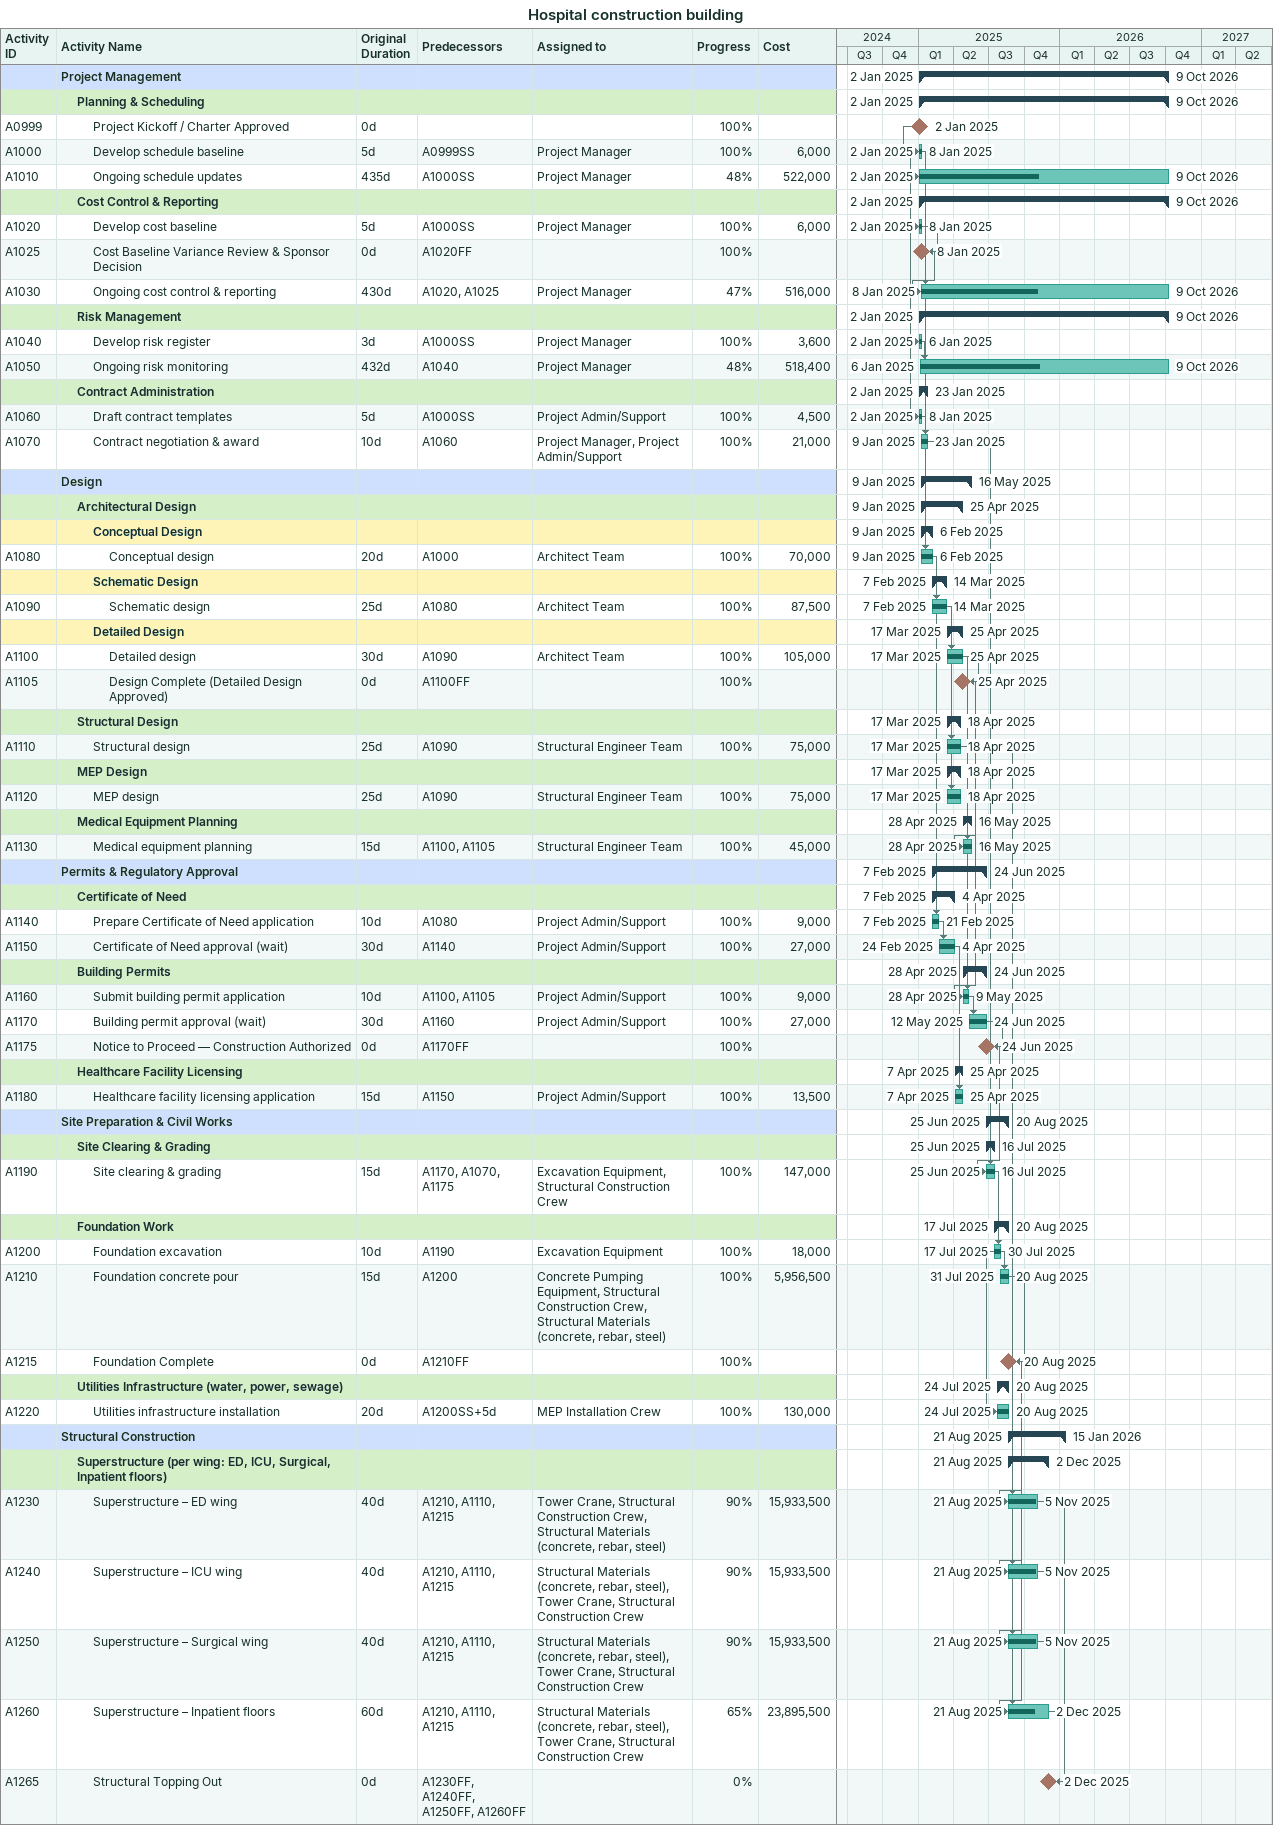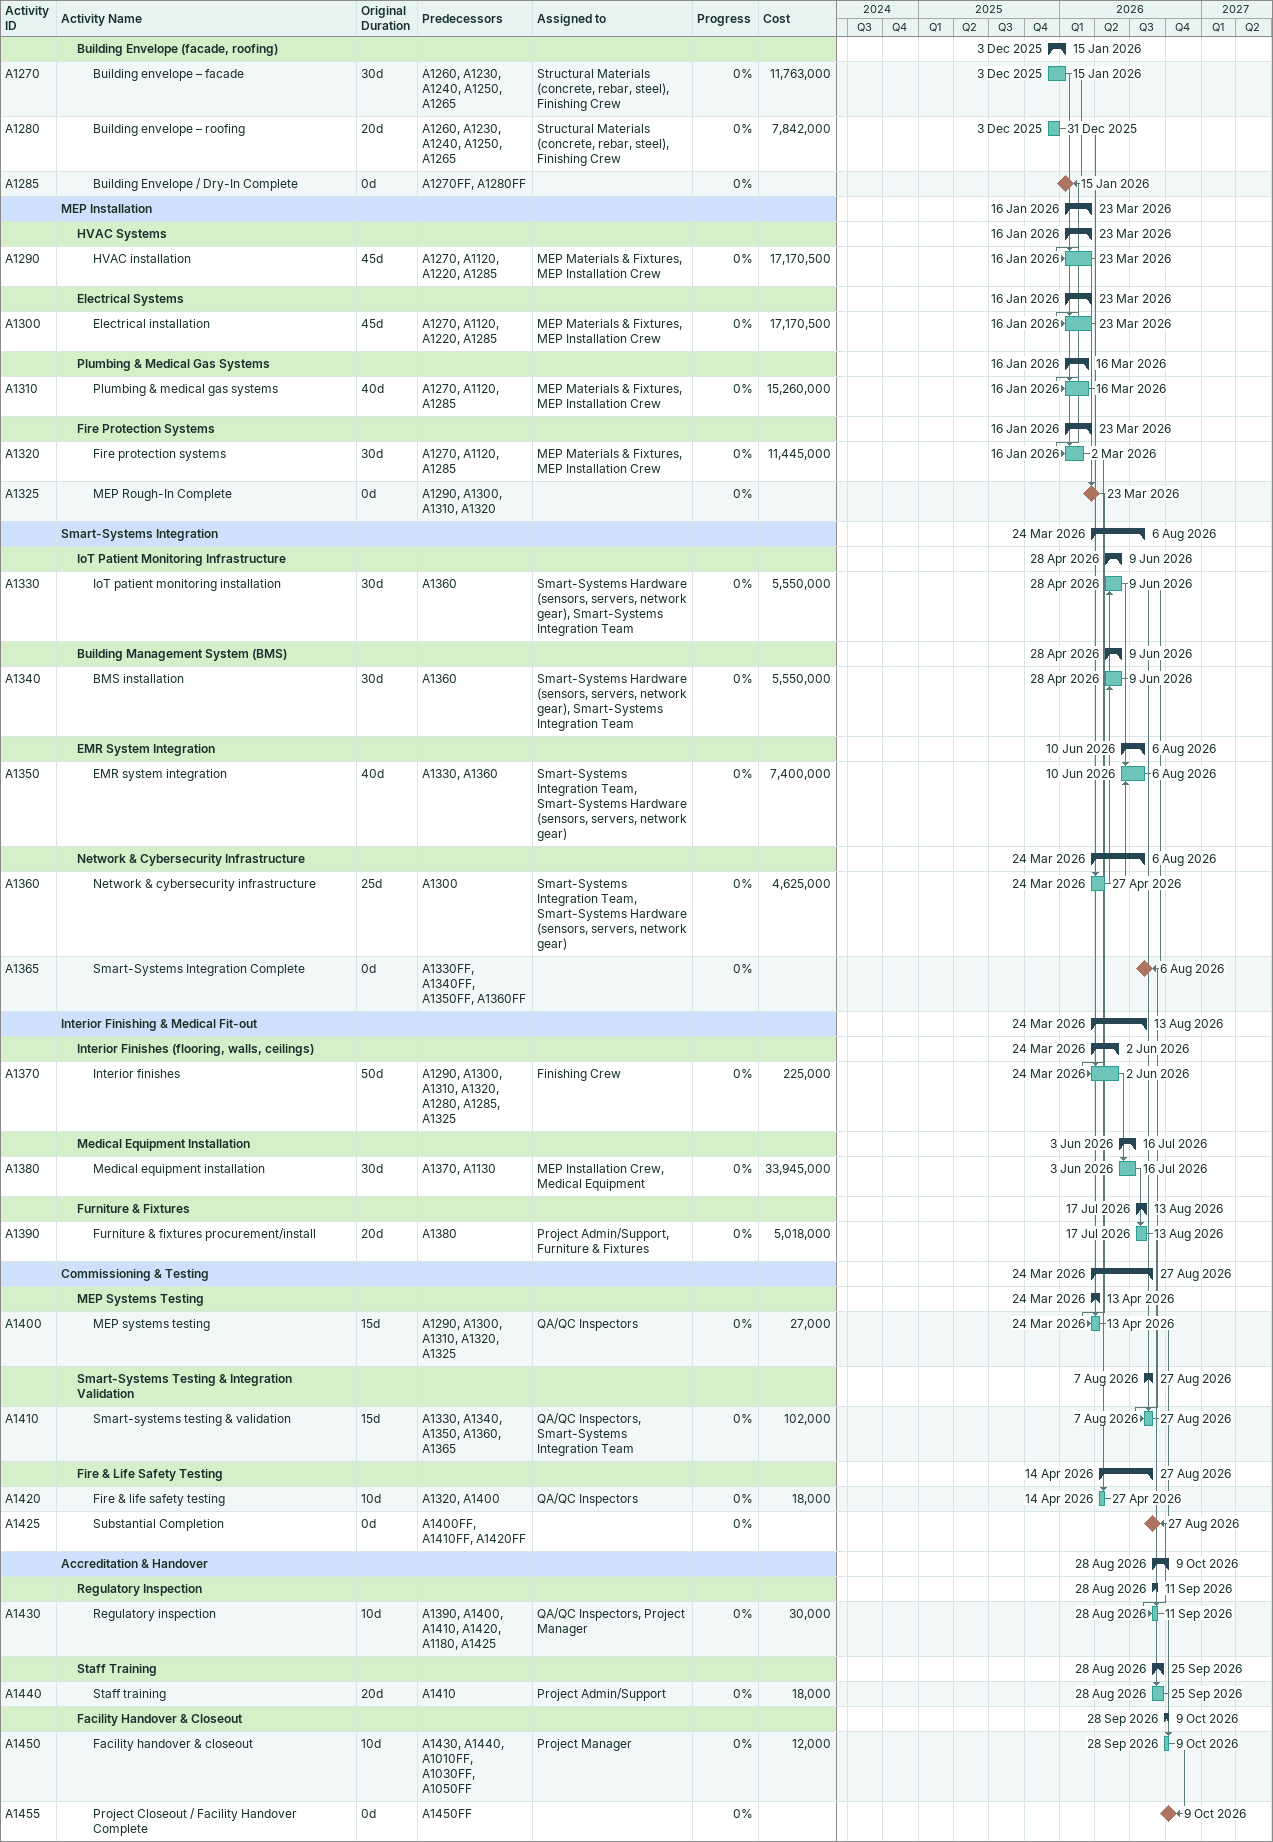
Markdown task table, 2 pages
Hospital construction building

| ID | Level | Task | Original duration | Start | Finish | Predecessors | Resources | % complete | Cost |
|---|---|---|---|---|---|---|---|---|---|
|  | 1 | **Project Management** |  | 2025-01-02 | 2026-10-09 |  |  |  |  |
|  | 2 | **Planning & Scheduling** |  | 2025-01-02 | 2026-10-09 |  |  |  |  |
| A0999 | 3 | Project Kickoff / Charter Approved | 0d | 2025-01-02 | 2025-01-02 |  |  | 100 |  |
| A1000 | 3 | Develop schedule baseline | 5d | 2025-01-02 | 2025-01-08 | A0999SS | Project Manager | 100 | 6000 |
| A1010 | 3 | Ongoing schedule updates | 435d | 2025-01-02 | 2026-10-09 | A1000SS | Project Manager | 48 | 522000 |
|  | 2 | **Cost Control & Reporting** |  | 2025-01-02 | 2026-10-09 |  |  |  |  |
| A1020 | 3 | Develop cost baseline | 5d | 2025-01-02 | 2025-01-08 | A1000SS | Project Manager | 100 | 6000 |
| A1025 | 3 | Cost Baseline Variance Review & Sponsor Decision | 0d | 2025-01-08 | 2025-01-08 | A1020FF |  | 100 |  |
| A1030 | 3 | Ongoing cost control & reporting | 430d | 2025-01-08 | 2026-10-09 | A1020, A1025 | Project Manager | 47 | 516000 |
|  | 2 | **Risk Management** |  | 2025-01-02 | 2026-10-09 |  |  |  |  |
| A1040 | 3 | Develop risk register | 3d | 2025-01-02 | 2025-01-06 | A1000SS | Project Manager | 100 | 3600 |
| A1050 | 3 | Ongoing risk monitoring | 432d | 2025-01-06 | 2026-10-09 | A1040 | Project Manager | 48 | 518400 |
|  | 2 | **Contract Administration** |  | 2025-01-02 | 2025-01-23 |  |  |  |  |
| A1060 | 3 | Draft contract templates | 5d | 2025-01-02 | 2025-01-08 | A1000SS | Project Admin/Support | 100 | 4500 |
| A1070 | 3 | Contract negotiation & award | 10d | 2025-01-09 | 2025-01-23 | A1060 | Project Manager, Project Admin/Support | 100 | 21000 |
|  | 1 | **Design** |  | 2025-01-09 | 2025-05-16 |  |  |  |  |
|  | 2 | **Architectural Design** |  | 2025-01-09 | 2025-04-25 |  |  |  |  |
|  | 3 | **Conceptual Design** |  | 2025-01-09 | 2025-02-06 |  |  |  |  |
| A1080 | 4 | Conceptual design | 20d | 2025-01-09 | 2025-02-06 | A1000 | Architect Team | 100 | 70000 |
|  | 3 | **Schematic Design** |  | 2025-02-07 | 2025-03-14 |  |  |  |  |
| A1090 | 4 | Schematic design | 25d | 2025-02-07 | 2025-03-14 | A1080 | Architect Team | 100 | 87500 |
|  | 3 | **Detailed Design** |  | 2025-03-17 | 2025-04-25 |  |  |  |  |
| A1100 | 4 | Detailed design | 30d | 2025-03-17 | 2025-04-25 | A1090 | Architect Team | 100 | 105000 |
| A1105 | 4 | Design Complete (Detailed Design Approved) | 0d | 2025-04-25 | 2025-04-25 | A1100FF |  | 100 |  |
|  | 2 | **Structural Design** |  | 2025-03-17 | 2025-04-18 |  |  |  |  |
| A1110 | 3 | Structural design | 25d | 2025-03-17 | 2025-04-18 | A1090 | Structural Engineer Team | 100 | 75000 |
|  | 2 | **MEP Design** |  | 2025-03-17 | 2025-04-18 |  |  |  |  |
| A1120 | 3 | MEP design | 25d | 2025-03-17 | 2025-04-18 | A1090 | Structural Engineer Team | 100 | 75000 |
|  | 2 | **Medical Equipment Planning** |  | 2025-04-28 | 2025-05-16 |  |  |  |  |
| A1130 | 3 | Medical equipment planning | 15d | 2025-04-28 | 2025-05-16 | A1100, A1105 | Structural Engineer Team | 100 | 45000 |
|  | 1 | **Permits & Regulatory Approval** |  | 2025-02-07 | 2025-06-24 |  |  |  |  |
|  | 2 | **Certificate of Need** |  | 2025-02-07 | 2025-04-04 |  |  |  |  |
| A1140 | 3 | Prepare Certificate of Need application | 10d | 2025-02-07 | 2025-02-21 | A1080 | Project Admin/Support | 100 | 9000 |
| A1150 | 3 | Certificate of Need approval (wait) | 30d | 2025-02-24 | 2025-04-04 | A1140 | Project Admin/Support | 100 | 27000 |
|  | 2 | **Building Permits** |  | 2025-04-28 | 2025-06-24 |  |  |  |  |
| A1160 | 3 | Submit building permit application | 10d | 2025-04-28 | 2025-05-09 | A1100, A1105 | Project Admin/Support | 100 | 9000 |
| A1170 | 3 | Building permit approval (wait) | 30d | 2025-05-12 | 2025-06-24 | A1160 | Project Admin/Support | 100 | 27000 |
| A1175 | 3 | Notice to Proceed — Construction Authorized | 0d | 2025-06-24 | 2025-06-24 | A1170FF |  | 100 |  |
|  | 2 | **Healthcare Facility Licensing** |  | 2025-04-07 | 2025-04-25 |  |  |  |  |
| A1180 | 3 | Healthcare facility licensing application | 15d | 2025-04-07 | 2025-04-25 | A1150 | Project Admin/Support | 100 | 13500 |
|  | 1 | **Site Preparation & Civil Works** |  | 2025-06-25 | 2025-08-20 |  |  |  |  |
|  | 2 | **Site Clearing & Grading** |  | 2025-06-25 | 2025-07-16 |  |  |  |  |
| A1190 | 3 | Site clearing & grading | 15d | 2025-06-25 | 2025-07-16 | A1170, A1070, A1175 | Excavation Equipment, Structural Construction Crew | 100 | 147000 |
|  | 2 | **Foundation Work** |  | 2025-07-17 | 2025-08-20 |  |  |  |  |
| A1200 | 3 | Foundation excavation | 10d | 2025-07-17 | 2025-07-30 | A1190 | Excavation Equipment | 100 | 18000 |
| A1210 | 3 | Foundation concrete pour | 15d | 2025-07-31 | 2025-08-20 | A1200 | Concrete Pumping Equipment, Structural Construction Crew, Structural Materials (concrete, rebar, steel) | 100 | 5956500 |
| A1215 | 3 | Foundation Complete | 0d | 2025-08-20 | 2025-08-20 | A1210FF |  | 100 |  |
|  | 2 | **Utilities Infrastructure (water, power, sewage)** |  | 2025-07-24 | 2025-08-20 |  |  |  |  |
| A1220 | 3 | Utilities infrastructure installation | 20d | 2025-07-24 | 2025-08-20 | A1200SS+5d | MEP Installation Crew | 100 | 130000 |
|  | 1 | **Structural Construction** |  | 2025-08-21 | 2026-01-15 |  |  |  |  |
|  | 2 | **Superstructure (per wing: ED, ICU, Surgical, Inpatient floors)** |  | 2025-08-21 | 2025-12-02 |  |  |  |  |
| A1230 | 3 | Superstructure – ED wing | 40d | 2025-08-21 | 2025-11-05 | A1210, A1110, A1215 | Tower Crane, Structural Construction Crew, Structural Materials (concrete, rebar, steel) | 90 | 15933500 |
| A1240 | 3 | Superstructure – ICU wing | 40d | 2025-08-21 | 2025-11-05 | A1210, A1110, A1215 | Structural Materials (concrete, rebar, steel), Tower Crane, Structural Construction Crew | 90 | 15933500 |
| A1250 | 3 | Superstructure – Surgical wing | 40d | 2025-08-21 | 2025-11-05 | A1210, A1110, A1215 | Structural Materials (concrete, rebar, steel), Tower Crane, Structural Construction Crew | 90 | 15933500 |
| A1260 | 3 | Superstructure – Inpatient floors | 60d | 2025-08-21 | 2025-12-02 | A1210, A1110, A1215 | Structural Materials (concrete, rebar, steel), Tower Crane, Structural Construction Crew | 65 | 23895500 |
| A1265 | 3 | Structural Topping Out | 0d | 2025-12-02 | 2025-12-02 | A1230FF, A1240FF, A1250FF, A1260FF |  | 0 |  |
|  | 2 | **Building Envelope (facade, roofing)** |  | 2025-12-03 | 2026-01-15 |  |  |  |  |
| A1270 | 3 | Building envelope – facade | 30d | 2025-12-03 | 2026-01-15 | A1260, A1230, A1240, A1250, A1265 | Structural Materials (concrete, rebar, steel), Finishing Crew | 0 | 11763000 |
| A1280 | 3 | Building envelope – roofing | 20d | 2025-12-03 | 2025-12-31 | A1260, A1230, A1240, A1250, A1265 | Structural Materials (concrete, rebar, steel), Finishing Crew | 0 | 7842000 |
| A1285 | 3 | Building Envelope / Dry-In Complete | 0d | 2026-01-15 | 2026-01-15 | A1270FF, A1280FF |  | 0 |  |
|  | 1 | **MEP Installation** |  | 2026-01-16 | 2026-03-23 |  |  |  |  |
|  | 2 | **HVAC Systems** |  | 2026-01-16 | 2026-03-23 |  |  |  |  |
| A1290 | 3 | HVAC installation | 45d | 2026-01-16 | 2026-03-23 | A1270, A1120, A1220, A1285 | MEP Materials & Fixtures, MEP Installation Crew | 0 | 17170500 |
|  | 2 | **Electrical Systems** |  | 2026-01-16 | 2026-03-23 |  |  |  |  |
| A1300 | 3 | Electrical installation | 45d | 2026-01-16 | 2026-03-23 | A1270, A1120, A1220, A1285 | MEP Materials & Fixtures, MEP Installation Crew | 0 | 17170500 |
|  | 2 | **Plumbing & Medical Gas Systems** |  | 2026-01-16 | 2026-03-16 |  |  |  |  |
| A1310 | 3 | Plumbing & medical gas systems | 40d | 2026-01-16 | 2026-03-16 | A1270, A1120, A1285 | MEP Materials & Fixtures, MEP Installation Crew | 0 | 15260000 |
|  | 2 | **Fire Protection Systems** |  | 2026-01-16 | 2026-03-23 |  |  |  |  |
| A1320 | 3 | Fire protection systems | 30d | 2026-01-16 | 2026-03-02 | A1270, A1120, A1285 | MEP Materials & Fixtures, MEP Installation Crew | 0 | 11445000 |
| A1325 | 3 | MEP Rough-In Complete | 0d | 2026-03-23 | 2026-03-23 | A1290, A1300, A1310, A1320 |  | 0 |  |
|  | 1 | **Smart-Systems Integration** |  | 2026-03-24 | 2026-08-06 |  |  |  |  |
|  | 2 | **IoT Patient Monitoring Infrastructure** |  | 2026-04-28 | 2026-06-09 |  |  |  |  |
| A1330 | 3 | IoT patient monitoring installation | 30d | 2026-04-28 | 2026-06-09 | A1360 | Smart-Systems Hardware (sensors, servers, network gear), Smart-Systems Integration Team | 0 | 5550000 |
|  | 2 | **Building Management System (BMS)** |  | 2026-04-28 | 2026-06-09 |  |  |  |  |
| A1340 | 3 | BMS installation | 30d | 2026-04-28 | 2026-06-09 | A1360 | Smart-Systems Hardware (sensors, servers, network gear), Smart-Systems Integration Team | 0 | 5550000 |
|  | 2 | **EMR System Integration** |  | 2026-06-10 | 2026-08-06 |  |  |  |  |
| A1350 | 3 | EMR system integration | 40d | 2026-06-10 | 2026-08-06 | A1330, A1360 | Smart-Systems Integration Team, Smart-Systems Hardware (sensors, servers, network gear) | 0 | 7400000 |
|  | 2 | **Network & Cybersecurity Infrastructure** |  | 2026-03-24 | 2026-08-06 |  |  |  |  |
| A1360 | 3 | Network & cybersecurity infrastructure | 25d | 2026-03-24 | 2026-04-27 | A1300 | Smart-Systems Integration Team, Smart-Systems Hardware (sensors, servers, network gear) | 0 | 4625000 |
| A1365 | 3 | Smart-Systems Integration Complete | 0d | 2026-08-06 | 2026-08-06 | A1330FF, A1340FF, A1350FF, A1360FF |  | 0 |  |
|  | 1 | **Interior Finishing & Medical Fit-out** |  | 2026-03-24 | 2026-08-13 |  |  |  |  |
|  | 2 | **Interior Finishes (flooring, walls, ceilings)** |  | 2026-03-24 | 2026-06-02 |  |  |  |  |
| A1370 | 3 | Interior finishes | 50d | 2026-03-24 | 2026-06-02 | A1290, A1300, A1310, A1320, A1280, A1285, A1325 | Finishing Crew | 0 | 225000 |
|  | 2 | **Medical Equipment Installation** |  | 2026-06-03 | 2026-07-16 |  |  |  |  |
| A1380 | 3 | Medical equipment installation | 30d | 2026-06-03 | 2026-07-16 | A1370, A1130 | MEP Installation Crew, Medical Equipment | 0 | 33945000 |
|  | 2 | **Furniture & Fixtures** |  | 2026-07-17 | 2026-08-13 |  |  |  |  |
| A1390 | 3 | Furniture & fixtures procurement/install | 20d | 2026-07-17 | 2026-08-13 | A1380 | Project Admin/Support, Furniture & Fixtures | 0 | 5018000 |
|  | 1 | **Commissioning & Testing** |  | 2026-03-24 | 2026-08-27 |  |  |  |  |
|  | 2 | **MEP Systems Testing** |  | 2026-03-24 | 2026-04-13 |  |  |  |  |
| A1400 | 3 | MEP systems testing | 15d | 2026-03-24 | 2026-04-13 | A1290, A1300, A1310, A1320, A1325 | QA/QC Inspectors | 0 | 27000 |
|  | 2 | **Smart-Systems Testing & Integration Validation** |  | 2026-08-07 | 2026-08-27 |  |  |  |  |
| A1410 | 3 | Smart-systems testing & validation | 15d | 2026-08-07 | 2026-08-27 | A1330, A1340, A1350, A1360, A1365 | QA/QC Inspectors, Smart-Systems Integration Team | 0 | 102000 |
|  | 2 | **Fire & Life Safety Testing** |  | 2026-04-14 | 2026-08-27 |  |  |  |  |
| A1420 | 3 | Fire & life safety testing | 10d | 2026-04-14 | 2026-04-27 | A1320, A1400 | QA/QC Inspectors | 0 | 18000 |
| A1425 | 3 | Substantial Completion | 0d | 2026-08-27 | 2026-08-27 | A1400FF, A1410FF, A1420FF |  | 0 |  |
|  | 1 | **Accreditation & Handover** |  | 2026-08-28 | 2026-10-09 |  |  |  |  |
|  | 2 | **Regulatory Inspection** |  | 2026-08-28 | 2026-09-11 |  |  |  |  |
| A1430 | 3 | Regulatory inspection | 10d | 2026-08-28 | 2026-09-11 | A1390, A1400, A1410, A1420, A1180, A1425 | QA/QC Inspectors, Project Manager | 0 | 30000 |
|  | 2 | **Staff Training** |  | 2026-08-28 | 2026-09-25 |  |  |  |  |
| A1440 | 3 | Staff training | 20d | 2026-08-28 | 2026-09-25 | A1410 | Project Admin/Support | 0 | 18000 |
|  | 2 | **Facility Handover & Closeout** |  | 2026-09-28 | 2026-10-09 |  |  |  |  |
| A1450 | 3 | Facility handover & closeout | 10d | 2026-09-28 | 2026-10-09 | A1430, A1440, A1010FF, A1030FF, A1050FF | Project Manager | 0 | 12000 |
| A1455 | 3 | Project Closeout / Facility Handover Complete | 0d | 2026-10-09 | 2026-10-09 | A1450FF |  | 0 |  |
